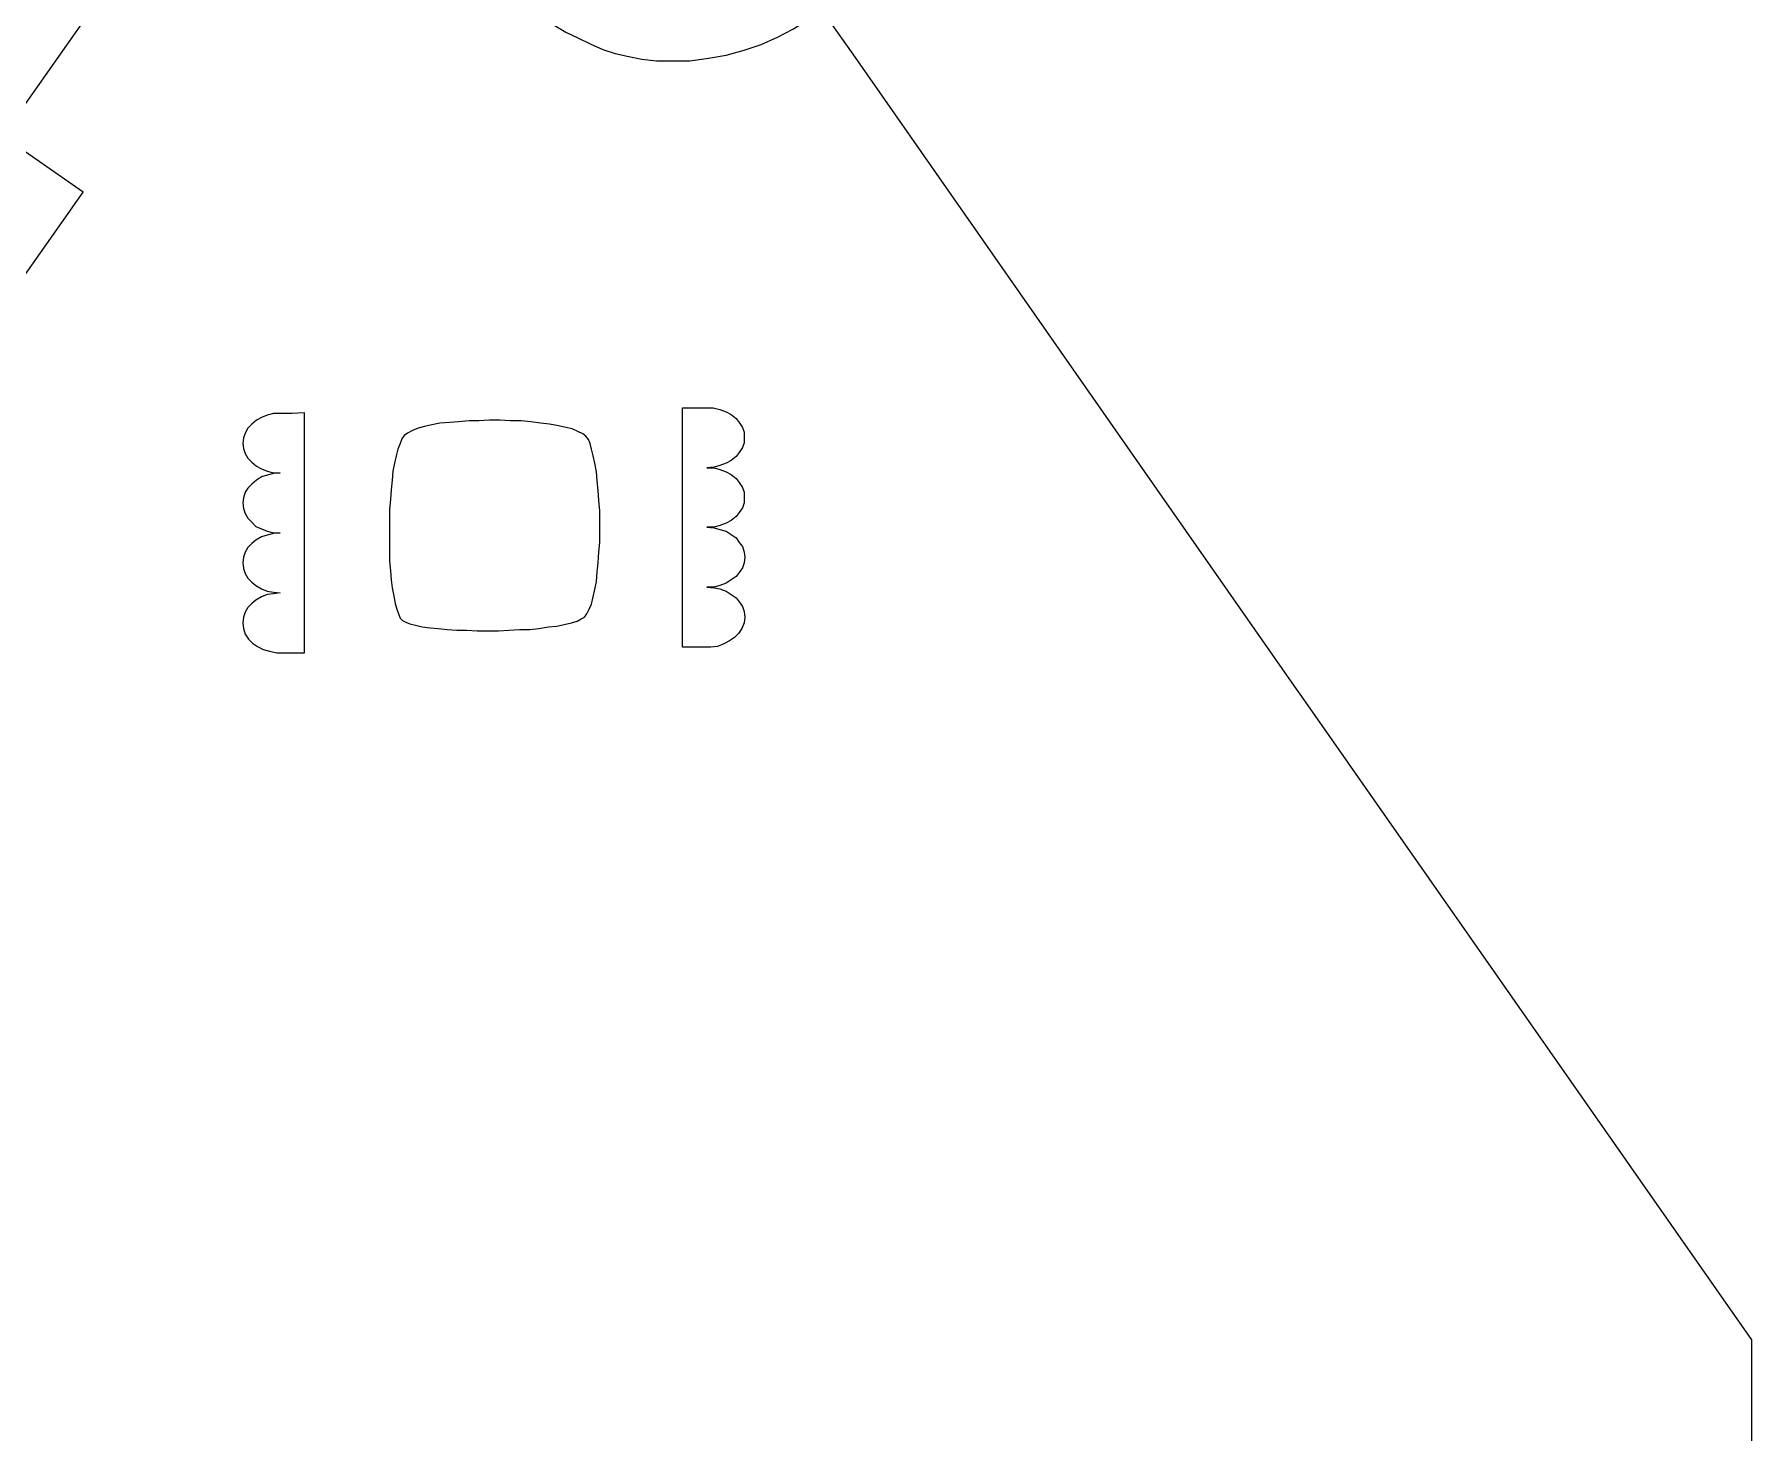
# Model space of a CAD drawing. Header units: centimetres. Extents: x -17.6 to 17.6, y -8.9 to 8.9.
# Drawn here: x 3.12 to 8.41, y -4.07 to 0.24 of the extents above; entities that cross this region are included whole.
import ezdxf

# ---------------------------------------------------------------- set-up
doc = ezdxf.new("R2010")
doc.units = ezdxf.units.CM
doc.header["$MEASUREMENT"] = 0
doc.layers.add('layer 1', color=7, linetype='Continuous')

msp = doc.modelspace()

# ---------------------------------------------------------------- linework, layer by layer
at = {"layer": 'layer 1', "color": 250, "lineweight": 9}
for points, knots in [([(4.46125, 1.0875), (4.46125, 1.0875), (4.46125, 1.295), (4.46125, 1.295), (4.46125, 1.295), (4.46125, 1.295), (4.46125, 1.295), (4.46125, 1.295), (4.46125, 1.295), (4.46125, 1.295), (4.45875, 1.295), (4.45875, 1.295), (4.45875, 1.295), (4.45875, 1.295), (4.45375, 1.295), (4.45375, 1.295), (4.45375, 1.295), (4.45375, 1.295), (4.44375, 1.295), (4.44375, 1.295), (4.44375, 1.295), (4.44375, 1.295), (4.43375, 1.295), (4.43375, 1.295), (4.43375, 1.295), (4.43375, 1.295), (4.42125, 1.295), (4.42125, 1.295), (4.42125, 1.295), (4.42125, 1.295), (4.40875, 1.295), (4.40875, 1.295), (4.40875, 1.295), (4.40875, 1.295), (4.39374, 1.295), (4.39374, 1.295), (4.39374, 1.295), (4.39374, 1.295), (4.38125, 1.295), (4.38125, 1.295), (4.38125, 1.295), (4.38125, 1.295), (4.36625, 1.2925), (4.36625, 1.2925), (4.36625, 1.2925), (4.36625, 1.2925), (4.35625, 1.2925), (4.35625, 1.2925), (4.35625, 1.2925), (4.35625, 1.2925), (4.35625, 1.2925), (4.35625, 1.2925), (4.35625, 1.2925), (4.35625, 1.2925), (3.67624, 0.3275), (3.67624, 0.3275), (3.67624, 0.3275), (3.67624, 0.3275), (3.42625, 0.49749), (3.42625, 0.49749), (3.42625, 0.49749), (3.42625, 0.49749), (3.02375, -0.07501), (3.02375, -0.07501), (3.02375, -0.07501), (3.02375, -0.07501), (3.27125, -0.2475), (3.27125, -0.2475), (3.27125, -0.2475), (3.27125, -0.2475), (1.69624, -2.4875), (1.69624, -2.4875), (1.69624, -2.4875), (1.69624, -2.4875), (1.45124, -2.315), (1.45124, -2.315), (1.45124, -2.315), (1.45124, -2.315), (1.04875, -2.8875), (1.04875, -2.8875), (1.04875, -2.8875), (1.04875, -2.8875), (1.29125, -3.06), (1.29125, -3.06), (1.29125, -3.06), (1.29125, -3.06), (0.78375, -3.78), (0.78375, -3.78), (0.78375, -3.78), (0.78375, -3.78), (0.78375, -4.695), (0.78375, -4.695), (0.78375, -4.695), (0.78375, -4.695), (0.78375, -4.695), (0.78375, -4.695), (0.78375, -4.695), (0.78375, -4.695), (0.82624, -4.695), (0.82624, -4.695), (0.82624, -4.695), (0.82624, -4.695), (0.86375, -4.695), (0.86375, -4.695), (0.86375, -4.695), (0.86375, -4.695), (0.89874, -4.695), (0.89874, -4.695), (0.89874, -4.695), (0.89874, -4.695), (0.93375, -4.695), (0.93375, -4.695), (0.93375, -4.695), (0.93375, -4.695), (0.96625, -4.695), (0.96625, -4.695), (0.96625, -4.695), (0.96625, -4.695), (0.99625, -4.695), (0.99625, -4.695), (0.99625, -4.695), (0.99625, -4.695), (1.02875, -4.695), (1.02875, -4.695), (1.02875, -4.695), (1.02875, -4.695), (1.06124, -4.695), (1.06124, -4.695), (1.06124, -4.695), (1.06124, -4.695), (1.09875, -4.695), (1.09875, -4.695), (1.09875, -4.695), (1.09875, -4.695), (1.13624, -4.695), (1.13624, -4.695), (1.13624, -4.695), (1.13624, -4.695), (1.17875, -4.695), (1.17875, -4.695), (1.17875, -4.695), (1.17875, -4.695), (1.17875, -4.695), (1.17875, -4.695), (1.17875, -4.695), (1.17875, -4.695), (1.17875, -4.52251), (1.17875, -4.52251), (1.17875, -4.52251), (1.17875, -4.52251), (1.17875, -4.35), (1.17875, -4.35), (1.17875, -4.35), (1.17875, -4.35), (1.47875, -4.35), (1.47875, -4.35), (1.47875, -4.35), (1.47875, -4.35), (1.47875, -4.6925), (1.47875, -4.6925), (1.47875, -4.6925), (1.47875, -4.6925), (1.47875, -5.965), (1.47875, -5.965), (1.47875, -5.965), (1.47875, -5.965), (1.18125, -5.965), (1.18125, -5.965), (1.18125, -5.965), (1.18125, -5.965), (1.17875, -6.66), (1.17875, -6.66), (1.17875, -6.66), (1.17875, -6.66), (1.47875, -6.66), (1.47875, -6.66), (1.47875, -6.66), (1.47875, -6.66), (1.47625, -8.07751), (1.47625, -8.07751), (1.47625, -8.07751), (1.47625, -8.07751), (3.08125, -8.07751), (3.08125, -8.07751), (3.08125, -8.07751), (3.08125, -8.07751), (3.09625, -8.07751), (3.09625, -8.07751), (3.09625, -8.07751), (3.09625, -8.07751), (3.09625, -8.3775), (3.09625, -8.3775), (3.09625, -8.3775), (3.09625, -8.3775), (6.09625, -8.38), (6.09625, -8.38), (6.09625, -8.38), (6.09625, -8.38), (6.09625, -8.08), (6.09625, -8.08), (6.09625, -8.08), (6.09625, -8.08), (7.71875, -8.0825), (7.71875, -8.0825), (7.71875, -8.0825), (7.71875, -8.0825), (7.71875, -6.66251), (7.71875, -6.66251), (7.71875, -6.66251), (7.71875, -6.66251), (8.01625, -6.66251), (8.01625, -6.66251), (8.01625, -6.66251), (8.01625, -6.66251), (8.01625, -5.97001), (8.01625, -5.97001), (8.01625, -5.97001), (8.01625, -5.97001), (7.71875, -5.97001), (7.71875, -5.97001), (7.71875, -5.97001), (7.71875, -5.97001), (7.71875, -4.6675), (7.71875, -4.6675), (7.71875, -4.6675), (7.71875, -4.6675), (7.71875, -4.3175), (7.71875, -4.3175), (7.71875, -4.3175), (7.71875, -4.3175), (8.01875, -4.3175), (8.01875, -4.3175), (8.01875, -4.3175), (8.01875, -4.3175), (8.01875, -4.3175), (8.01875, -4.3175), (8.01875, -4.3175), (8.01875, -4.3175), (8.01875, -4.4925), (8.01875, -4.4925), (8.01875, -4.4925), (8.01875, -4.4925), (8.01875, -4.6675), (8.01875, -4.6675), (8.01875, -4.6675), (8.01875, -4.6675), (8.01875, -4.6675), (8.01875, -4.6675), (8.01875, -4.6675), (8.01875, -4.6675), (8.06125, -4.6675), (8.06125, -4.6675), (8.06125, -4.6675), (8.06125, -4.6675), (8.09875, -4.6675), (8.09875, -4.6675), (8.09875, -4.6675), (8.09875, -4.6675), (8.13375, -4.6675), (8.13375, -4.6675), (8.13375, -4.6675), (8.13375, -4.6675), (8.16875, -4.6675), (8.16875, -4.6675), (8.16875, -4.6675), (8.16875, -4.6675), (8.20124, -4.66501), (8.20124, -4.66501), (8.20124, -4.66501), (8.20124, -4.66501), (8.23125, -4.66501), (8.23125, -4.66501), (8.23125, -4.66501), (8.23125, -4.66501), (8.26375, -4.66501), (8.26375, -4.66501), (8.26375, -4.66501), (8.26375, -4.66501), (8.29625, -4.66501), (8.29625, -4.66501), (8.29625, -4.66501), (8.29625, -4.66501), (8.33125, -4.66501), (8.33125, -4.66501), (8.33125, -4.66501), (8.33125, -4.66501), (8.37125, -4.66501), (8.37125, -4.66501), (8.37125, -4.66501), (8.37125, -4.66501), (8.41375, -4.66501), (8.41375, -4.66501), (8.41375, -4.66501), (8.41375, -4.66501), (8.41375, -3.785), (8.41375, -3.785), (8.41375, -3.785), (8.41375, -3.785), (7.04625, -1.83), (7.04625, -1.83), (7.04625, -1.83), (7.04625, -1.83), (7.02124, -1.795), (7.02124, -1.795), (7.02124, -1.795), (7.02124, -1.795), (7.01124, -1.78), (7.01124, -1.78), (7.01124, -1.78), (7.01124, -1.78), (5.64375, 0.17749), (5.64375, 0.17749), (5.64375, 0.17749), (5.64375, 0.17749), (5.54625, 0.315), (5.54625, 0.315), (5.54625, 0.315), (5.54625, 0.315), (5.54625, 0.315), (5.54625, 0.315), (5.54625, 0.315), (5.54625, 0.315), (5.50374, 0.28249), (5.50374, 0.28249), (5.50374, 0.28249), (5.50374, 0.28249), (5.45875, 0.255), (5.45875, 0.255), (5.45875, 0.255), (5.45875, 0.255), (5.41125, 0.23), (5.41125, 0.23), (5.41125, 0.23), (5.41125, 0.23), (5.36125, 0.2075), (5.36125, 0.2075), (5.36125, 0.2075), (5.36125, 0.2075), (5.30875, 0.19), (5.30875, 0.19), (5.30875, 0.19), (5.30875, 0.19), (5.25375, 0.175), (5.25375, 0.175), (5.25375, 0.175), (5.25375, 0.175), (5.19875, 0.165), (5.19875, 0.165), (5.19875, 0.165), (5.19875, 0.165), (5.14125, 0.15749), (5.14125, 0.15749), (5.14125, 0.15749), (5.14125, 0.15749), (5.08375, 0.15749), (5.08375, 0.15749), (5.08375, 0.15749), (5.08375, 0.15749), (5.08375, 0.15749), (5.08375, 0.15749), (5.08375, 0.15749), (5.08375, 0.15749), (5.03875, 0.15749), (5.03875, 0.15749), (5.03875, 0.15749), (5.03875, 0.15749), (4.99375, 0.16249), (4.99375, 0.16249), (4.99375, 0.16249), (4.99375, 0.16249), (4.95374, 0.17), (4.95374, 0.17), (4.95374, 0.17), (4.95374, 0.17), (4.91125, 0.17999), (4.91125, 0.17999), (4.91125, 0.17999), (4.91125, 0.17999), (4.87374, 0.1925), (4.87374, 0.1925), (4.87374, 0.1925), (4.87374, 0.1925), (4.83375, 0.21), (4.83375, 0.21), (4.83375, 0.21), (4.83375, 0.21), (4.79624, 0.2275), (4.79624, 0.2275), (4.79624, 0.2275), (4.79624, 0.2275), (4.75875, 0.245), (4.75875, 0.245), (4.75875, 0.245), (4.75875, 0.245), (4.72375, 0.2675), (4.72375, 0.2675), (4.72375, 0.2675), (4.72375, 0.2675), (4.72375, 0.2675), (4.72375, 0.2675), (4.72375, 0.2675), (4.72375, 0.2675), (4.68375, 0.2925), (4.68375, 0.2925), (4.68375, 0.2925), (4.68375, 0.2925), (4.64375, 0.31999), (4.64375, 0.31999), (4.64375, 0.31999), (4.64375, 0.31999), (4.60875, 0.3525), (4.60875, 0.3525), (4.60875, 0.3525), (4.60875, 0.3525), (4.57625, 0.385), (4.57625, 0.385), (4.57625, 0.385), (4.57625, 0.385), (4.54624, 0.41999), (4.54624, 0.41999), (4.54624, 0.41999), (4.54624, 0.41999), (4.51875, 0.45749), (4.51875, 0.45749), (4.51875, 0.45749), (4.51875, 0.45749), (4.49375, 0.49499), (4.49375, 0.49499), (4.49375, 0.49499), (4.49375, 0.49499), (4.47124, 0.53749), (4.47124, 0.53749), (4.47124, 0.53749), (4.47124, 0.53749), (4.45375, 0.58), (4.45375, 0.58), (4.45375, 0.58), (4.45375, 0.58), (4.43625, 0.625), (4.43625, 0.625), (4.43625, 0.625), (4.43625, 0.625), (4.42625, 0.6725), (4.42625, 0.6725), (4.42625, 0.6725), (4.42625, 0.6725), (4.41625, 0.72), (4.41625, 0.72), (4.41625, 0.72), (4.41625, 0.72), (4.41125, 0.77249), (4.41125, 0.77249), (4.41125, 0.77249), (4.41125, 0.77249), (4.40875, 0.825), (4.40875, 0.825), (4.40875, 0.825), (4.40875, 0.825), (4.40875, 0.825), (4.40875, 0.825), (4.40875, 0.825), (4.40875, 0.825), (4.40875, 0.825), (4.40875, 0.825), (4.40875, 0.825), (4.40875, 0.825), (4.41125, 0.8775), (4.41125, 0.8775), (4.41125, 0.8775), (4.41125, 0.8775), (4.41625, 0.93), (4.41625, 0.93), (4.41625, 0.93), (4.41625, 0.93), (4.42625, 0.9825), (4.42625, 0.9825), (4.42625, 0.9825), (4.42625, 0.9825), (4.43875, 1.0325), (4.43875, 1.0325), (4.43875, 1.0325), (4.43875, 1.0325), (4.45375, 1.08), (4.45375, 1.08), (4.45375, 1.08), (4.45375, 1.08), (4.45375, 1.08), (4.45375, 1.08), (4.45375, 1.08), (4.45375, 1.08), (4.45625, 1.085), (4.45625, 1.085), (4.45625, 1.085), (4.45625, 1.085), (4.46125, 1.0875), (4.46125, 1.0875)], [0, 0, 0, 0, 0.008, 0.008, 0.008, 0.008, 0.016, 0.016, 0.016, 0.016, 0.024, 0.024, 0.024, 0.024, 0.032, 0.032, 0.032, 0.032, 0.04, 0.04, 0.04, 0.04, 0.048, 0.048, 0.048, 0.048, 0.056, 0.056, 0.056, 0.056, 0.064, 0.064, 0.064, 0.064, 0.072, 0.072, 0.072, 0.072, 0.08, 0.08, 0.08, 0.08, 0.088, 0.088, 0.088, 0.088, 0.096, 0.096, 0.096, 0.096, 0.104, 0.104, 0.104, 0.104, 0.112, 0.112, 0.112, 0.112, 0.12, 0.12, 0.12, 0.12, 0.128, 0.128, 0.128, 0.128, 0.136, 0.136, 0.136, 0.136, 0.144, 0.144, 0.144, 0.144, 0.152, 0.152, 0.152, 0.152, 0.16, 0.16, 0.16, 0.16, 0.168, 0.168, 0.168, 0.168, 0.176, 0.176, 0.176, 0.176, 0.184, 0.184, 0.184, 0.184, 0.192, 0.192, 0.192, 0.192, 0.2, 0.2, 0.2, 0.2, 0.208, 0.208, 0.208, 0.208, 0.216, 0.216, 0.216, 0.216, 0.224, 0.224, 0.224, 0.224, 0.232, 0.232, 0.232, 0.232, 0.24, 0.24, 0.24, 0.24, 0.248, 0.248, 0.248, 0.248, 0.256, 0.256, 0.256, 0.256, 0.264, 0.264, 0.264, 0.264, 0.272, 0.272, 0.272, 0.272, 0.28, 0.28, 0.28, 0.28, 0.288, 0.288, 0.288, 0.288, 0.296, 0.296, 0.296, 0.296, 0.304, 0.304, 0.304, 0.304, 0.312, 0.312, 0.312, 0.312, 0.32, 0.32, 0.32, 0.32, 0.328, 0.328, 0.328, 0.328, 0.336, 0.336, 0.336, 0.336, 0.344, 0.344, 0.344, 0.344, 0.352, 0.352, 0.352, 0.352, 0.36, 0.36, 0.36, 0.36, 0.368, 0.368, 0.368, 0.368, 0.376, 0.376, 0.376, 0.376, 0.384, 0.384, 0.384, 0.384, 0.392, 0.392, 0.392, 0.392, 0.4, 0.4, 0.4, 0.4, 0.408, 0.408, 0.408, 0.408, 0.416, 0.416, 0.416, 0.416, 0.424, 0.424, 0.424, 0.424, 0.432, 0.432, 0.432, 0.432, 0.44, 0.44, 0.44, 0.44, 0.448, 0.448, 0.448, 0.448, 0.456, 0.456, 0.456, 0.456, 0.464, 0.464, 0.464, 0.464, 0.472, 0.472, 0.472, 0.472, 0.48, 0.48, 0.48, 0.48, 0.488, 0.488, 0.488, 0.488, 0.496, 0.496, 0.496, 0.496, 0.504, 0.504, 0.504, 0.504, 0.512, 0.512, 0.512, 0.512, 0.52, 0.52, 0.52, 0.52, 0.528, 0.528, 0.528, 0.528, 0.536, 0.536, 0.536, 0.536, 0.544, 0.544, 0.544, 0.544, 0.552, 0.552, 0.552, 0.552, 0.56, 0.56, 0.56, 0.56, 0.568, 0.568, 0.568, 0.568, 0.576, 0.576, 0.576, 0.576, 0.584, 0.584, 0.584, 0.584, 0.592, 0.592, 0.592, 0.592, 0.6, 0.6, 0.6, 0.6, 0.608, 0.608, 0.608, 0.608, 0.616, 0.616, 0.616, 0.616, 0.624, 0.624, 0.624, 0.624, 0.632, 0.632, 0.632, 0.632, 0.64, 0.64, 0.64, 0.64, 0.648, 0.648, 0.648, 0.648, 0.656, 0.656, 0.656, 0.656, 0.664, 0.664, 0.664, 0.664, 0.672, 0.672, 0.672, 0.672, 0.68, 0.68, 0.68, 0.68, 0.688, 0.688, 0.688, 0.688, 0.696, 0.696, 0.696, 0.696, 0.704, 0.704, 0.704, 0.704, 0.712, 0.712, 0.712, 0.712, 0.72, 0.72, 0.72, 0.72, 0.728, 0.728, 0.728, 0.728, 0.736, 0.736, 0.736, 0.736, 0.744, 0.744, 0.744, 0.744, 0.752, 0.752, 0.752, 0.752, 0.76, 0.76, 0.76, 0.76, 0.768, 0.768, 0.768, 0.768, 0.776, 0.776, 0.776, 0.776, 0.784, 0.784, 0.784, 0.784, 0.792, 0.792, 0.792, 0.792, 0.8, 0.8, 0.8, 0.8, 0.808, 0.808, 0.808, 0.808, 0.816, 0.816, 0.816, 0.816, 0.824, 0.824, 0.824, 0.824, 0.832, 0.832, 0.832, 0.832, 0.84, 0.84, 0.84, 0.84, 0.848, 0.848, 0.848, 0.848, 0.856, 0.856, 0.856, 0.856, 0.864, 0.864, 0.864, 0.864, 0.872, 0.872, 0.872, 0.872, 0.88, 0.88, 0.88, 0.88, 0.888, 0.888, 0.888, 0.888, 0.896, 0.896, 0.896, 0.896, 0.904, 0.904, 0.904, 0.904, 0.912, 0.912, 0.912, 0.912, 0.92, 0.92, 0.92, 0.92, 0.928, 0.928, 0.928, 0.928, 0.936, 0.936, 0.936, 0.936, 0.944, 0.944, 0.944, 0.944, 0.952, 0.952, 0.952, 0.952, 0.96, 0.96, 0.96, 0.96, 0.968, 0.968, 0.968, 0.968, 0.976, 0.976, 0.976, 0.976, 0.984, 0.984, 0.984, 0.984, 1, 1, 1, 1]), ([(3.95375, -0.9275), (3.95375, -0.9275), (3.95375, -1.66751), (3.95375, -1.66751), (3.95375, -1.66751), (3.95375, -1.66751), (3.87125, -1.66751), (3.87125, -1.66751), (3.87125, -1.66751), (3.87125, -1.66751), (3.87125, -1.66751), (3.87125, -1.66751), (3.87125, -1.66751), (3.87125, -1.66751), (3.87125, -1.66751), (3.87125, -1.66751), (3.87125, -1.66751), (3.87125, -1.66751), (3.86875, -1.66751), (3.86875, -1.66751), (3.86875, -1.66751), (3.86875, -1.66751), (3.86875, -1.66751), (3.86875, -1.66751), (3.86875, -1.66751), (3.86875, -1.66751), (3.84624, -1.66251), (3.84624, -1.66251), (3.84624, -1.66251), (3.84624, -1.66251), (3.82625, -1.6575), (3.82625, -1.6575), (3.82625, -1.6575), (3.82625, -1.6575), (3.80875, -1.64751), (3.80875, -1.64751), (3.80875, -1.64751), (3.80875, -1.64751), (3.79375, -1.6375), (3.79375, -1.6375), (3.79375, -1.6375), (3.79375, -1.6375), (3.78125, -1.62501), (3.78125, -1.62501), (3.78125, -1.62501), (3.78125, -1.62501), (3.77125, -1.61), (3.77125, -1.61), (3.77125, -1.61), (3.77125, -1.61), (3.76624, -1.5925), (3.76624, -1.5925), (3.76624, -1.5925), (3.76624, -1.5925), (3.76374, -1.575), (3.76374, -1.575), (3.76374, -1.575), (3.76374, -1.575), (3.76374, -1.575), (3.76374, -1.575), (3.76374, -1.575), (3.76374, -1.575), (3.76624, -1.5575), (3.76624, -1.5575), (3.76624, -1.5575), (3.76624, -1.5575), (3.77125, -1.5425), (3.77125, -1.5425), (3.77125, -1.5425), (3.77125, -1.5425), (3.77875, -1.52751), (3.77875, -1.52751), (3.77875, -1.52751), (3.77875, -1.52751), (3.79125, -1.515), (3.79125, -1.515), (3.79125, -1.515), (3.79125, -1.515), (3.80375, -1.50501), (3.80375, -1.50501), (3.80375, -1.50501), (3.80375, -1.50501), (3.82125, -1.495), (3.82125, -1.495), (3.82125, -1.495), (3.82125, -1.495), (3.83874, -1.48751), (3.83874, -1.48751), (3.83874, -1.48751), (3.83874, -1.48751), (3.85875, -1.48501), (3.85875, -1.48501), (3.85875, -1.48501), (3.85875, -1.48501), (3.87875, -1.4825), (3.87875, -1.4825), (3.87875, -1.4825), (3.87875, -1.4825), (3.87875, -1.4825), (3.87875, -1.4825), (3.87875, -1.4825), (3.87875, -1.4825), (3.85875, -1.48), (3.85875, -1.48), (3.85875, -1.48), (3.85875, -1.48), (3.83874, -1.4775), (3.83874, -1.4775), (3.83874, -1.4775), (3.83874, -1.4775), (3.82125, -1.47001), (3.82125, -1.47001), (3.82125, -1.47001), (3.82125, -1.47001), (3.80375, -1.46), (3.80375, -1.46), (3.80375, -1.46), (3.80375, -1.46), (3.79125, -1.45001), (3.79125, -1.45001), (3.79125, -1.45001), (3.79125, -1.45001), (3.77875, -1.4375), (3.77875, -1.4375), (3.77875, -1.4375), (3.77875, -1.4375), (3.77125, -1.4225), (3.77125, -1.4225), (3.77125, -1.4225), (3.77125, -1.4225), (3.76624, -1.40751), (3.76624, -1.40751), (3.76624, -1.40751), (3.76624, -1.40751), (3.76374, -1.39001), (3.76374, -1.39001), (3.76374, -1.39001), (3.76374, -1.39001), (3.76374, -1.39001), (3.76374, -1.39001), (3.76374, -1.39001), (3.76374, -1.39001), (3.76624, -1.3725), (3.76624, -1.3725), (3.76624, -1.3725), (3.76624, -1.3725), (3.77125, -1.3575), (3.77125, -1.3575), (3.77125, -1.3575), (3.77125, -1.3575), (3.77875, -1.3425), (3.77875, -1.3425), (3.77875, -1.3425), (3.77875, -1.3425), (3.79125, -1.33001), (3.79125, -1.33001), (3.79125, -1.33001), (3.79125, -1.33001), (3.80375, -1.32), (3.80375, -1.32), (3.80375, -1.32), (3.80375, -1.32), (3.82125, -1.31001), (3.82125, -1.31001), (3.82125, -1.31001), (3.82125, -1.31001), (3.83874, -1.30501), (3.83874, -1.30501), (3.83874, -1.30501), (3.83874, -1.30501), (3.85875, -1.3), (3.85875, -1.3), (3.85875, -1.3), (3.85875, -1.3), (3.87875, -1.2975), (3.87875, -1.2975), (3.87875, -1.2975), (3.87875, -1.2975), (3.87875, -1.2975), (3.87875, -1.2975), (3.87875, -1.2975), (3.87875, -1.2975), (3.85875, -1.2975), (3.85875, -1.2975), (3.85875, -1.2975), (3.85875, -1.2975), (3.83874, -1.2925), (3.83874, -1.2925), (3.83874, -1.2925), (3.83874, -1.2925), (3.82125, -1.28501), (3.82125, -1.28501), (3.82125, -1.28501), (3.82125, -1.28501), (3.80375, -1.2775), (3.80375, -1.2775), (3.80375, -1.2775), (3.80375, -1.2775), (3.79125, -1.26501), (3.79125, -1.26501), (3.79125, -1.26501), (3.79125, -1.26501), (3.77875, -1.2525), (3.77875, -1.2525), (3.77875, -1.2525), (3.77875, -1.2525), (3.77125, -1.2375), (3.77125, -1.2375), (3.77125, -1.2375), (3.77125, -1.2375), (3.76624, -1.2225), (3.76624, -1.2225), (3.76624, -1.2225), (3.76624, -1.2225), (3.76374, -1.205), (3.76374, -1.205), (3.76374, -1.205), (3.76374, -1.205), (3.76374, -1.205), (3.76374, -1.205), (3.76374, -1.205), (3.76374, -1.205), (3.76624, -1.19001), (3.76624, -1.19001), (3.76624, -1.19001), (3.76624, -1.19001), (3.77125, -1.17251), (3.77125, -1.17251), (3.77125, -1.17251), (3.77125, -1.17251), (3.77875, -1.16), (3.77875, -1.16), (3.77875, -1.16), (3.77875, -1.16), (3.79125, -1.14751), (3.79125, -1.14751), (3.79125, -1.14751), (3.79125, -1.14751), (3.80625, -1.135), (3.80625, -1.135), (3.80625, -1.135), (3.80625, -1.135), (3.82125, -1.125), (3.82125, -1.125), (3.82125, -1.125), (3.82125, -1.125), (3.83874, -1.12), (3.83874, -1.12), (3.83874, -1.12), (3.83874, -1.12), (3.85875, -1.115), (3.85875, -1.115), (3.85875, -1.115), (3.85875, -1.115), (3.87875, -1.11251), (3.87875, -1.11251), (3.87875, -1.11251), (3.87875, -1.11251), (3.87875, -1.11251), (3.87875, -1.11251), (3.87875, -1.11251), (3.87875, -1.11251), (3.85875, -1.11251), (3.85875, -1.11251), (3.85875, -1.11251), (3.85875, -1.11251), (3.83874, -1.10751), (3.83874, -1.10751), (3.83874, -1.10751), (3.83874, -1.10751), (3.82125, -1.1), (3.82125, -1.1), (3.82125, -1.1), (3.82125, -1.1), (3.80625, -1.09251), (3.80625, -1.09251), (3.80625, -1.09251), (3.80625, -1.09251), (3.79125, -1.08), (3.79125, -1.08), (3.79125, -1.08), (3.79125, -1.08), (3.77875, -1.06751), (3.77875, -1.06751), (3.77875, -1.06751), (3.77875, -1.06751), (3.77125, -1.05251), (3.77125, -1.05251), (3.77125, -1.05251), (3.77125, -1.05251), (3.76624, -1.0375), (3.76624, -1.0375), (3.76624, -1.0375), (3.76624, -1.0375), (3.76374, -1.0225), (3.76374, -1.0225), (3.76374, -1.0225), (3.76374, -1.0225), (3.76374, -1.0225), (3.76374, -1.0225), (3.76374, -1.0225), (3.76374, -1.0225), (3.76624, -1.005), (3.76624, -1.005), (3.76624, -1.005), (3.76624, -1.005), (3.77125, -0.99001), (3.77125, -0.99001), (3.77125, -0.99001), (3.77125, -0.99001), (3.77875, -0.975), (3.77875, -0.975), (3.77875, -0.975), (3.77875, -0.975), (3.79125, -0.9625), (3.79125, -0.9625), (3.79125, -0.9625), (3.79125, -0.9625), (3.80625, -0.95001), (3.80625, -0.95001), (3.80625, -0.95001), (3.80625, -0.95001), (3.82125, -0.9425), (3.82125, -0.9425), (3.82125, -0.9425), (3.82125, -0.9425), (3.83874, -0.935), (3.83874, -0.935), (3.83874, -0.935), (3.83874, -0.935), (3.85875, -0.93001), (3.85875, -0.93001), (3.85875, -0.93001), (3.85875, -0.93001), (3.87875, -0.93001), (3.87875, -0.93001), (3.87875, -0.93001), (3.87875, -0.93001), (3.87875, -0.93001), (3.87875, -0.93001), (3.87875, -0.93001), (3.87875, -0.93001), (3.91624, -0.93001), (3.91624, -0.93001), (3.91624, -0.93001), (3.91624, -0.93001), (3.95375, -0.9275), (3.95375, -0.9275)], [0, 0, 0, 0, 0.0113636, 0.0113636, 0.0113636, 0.0113636, 0.0227273, 0.0227273, 0.0227273, 0.0227273, 0.0340909, 0.0340909, 0.0340909, 0.0340909, 0.0454545, 0.0454545, 0.0454545, 0.0454545, 0.0568182, 0.0568182, 0.0568182, 0.0568182, 0.0681818, 0.0681818, 0.0681818, 0.0681818, 0.0795455, 0.0795455, 0.0795455, 0.0795455, 0.0909091, 0.0909091, 0.0909091, 0.0909091, 0.1022727, 0.1022727, 0.1022727, 0.1022727, 0.1136364, 0.1136364, 0.1136364, 0.1136364, 0.125, 0.125, 0.125, 0.125, 0.1363636, 0.1363636, 0.1363636, 0.1363636, 0.1477273, 0.1477273, 0.1477273, 0.1477273, 0.1590909, 0.1590909, 0.1590909, 0.1590909, 0.1704545, 0.1704545, 0.1704545, 0.1704545, 0.1818182, 0.1818182, 0.1818182, 0.1818182, 0.1931818, 0.1931818, 0.1931818, 0.1931818, 0.2045455, 0.2045455, 0.2045455, 0.2045455, 0.2159091, 0.2159091, 0.2159091, 0.2159091, 0.2272727, 0.2272727, 0.2272727, 0.2272727, 0.2386364, 0.2386364, 0.2386364, 0.2386364, 0.25, 0.25, 0.25, 0.25, 0.2613636, 0.2613636, 0.2613636, 0.2613636, 0.2727273, 0.2727273, 0.2727273, 0.2727273, 0.2840909, 0.2840909, 0.2840909, 0.2840909, 0.2954545, 0.2954545, 0.2954545, 0.2954545, 0.3068182, 0.3068182, 0.3068182, 0.3068182, 0.3181818, 0.3181818, 0.3181818, 0.3181818, 0.3295455, 0.3295455, 0.3295455, 0.3295455, 0.3409091, 0.3409091, 0.3409091, 0.3409091, 0.3522727, 0.3522727, 0.3522727, 0.3522727, 0.3636364, 0.3636364, 0.3636364, 0.3636364, 0.375, 0.375, 0.375, 0.375, 0.3863636, 0.3863636, 0.3863636, 0.3863636, 0.3977273, 0.3977273, 0.3977273, 0.3977273, 0.4090909, 0.4090909, 0.4090909, 0.4090909, 0.4204545, 0.4204545, 0.4204545, 0.4204545, 0.4318182, 0.4318182, 0.4318182, 0.4318182, 0.4431818, 0.4431818, 0.4431818, 0.4431818, 0.4545455, 0.4545455, 0.4545455, 0.4545455, 0.4659091, 0.4659091, 0.4659091, 0.4659091, 0.4772727, 0.4772727, 0.4772727, 0.4772727, 0.4886364, 0.4886364, 0.4886364, 0.4886364, 0.5, 0.5, 0.5, 0.5, 0.5113636, 0.5113636, 0.5113636, 0.5113636, 0.5227273, 0.5227273, 0.5227273, 0.5227273, 0.5340909, 0.5340909, 0.5340909, 0.5340909, 0.5454545, 0.5454545, 0.5454545, 0.5454545, 0.5568182, 0.5568182, 0.5568182, 0.5568182, 0.5681818, 0.5681818, 0.5681818, 0.5681818, 0.5795455, 0.5795455, 0.5795455, 0.5795455, 0.5909091, 0.5909091, 0.5909091, 0.5909091, 0.6022727, 0.6022727, 0.6022727, 0.6022727, 0.6136364, 0.6136364, 0.6136364, 0.6136364, 0.625, 0.625, 0.625, 0.625, 0.6363636, 0.6363636, 0.6363636, 0.6363636, 0.6477273, 0.6477273, 0.6477273, 0.6477273, 0.6590909, 0.6590909, 0.6590909, 0.6590909, 0.6704545, 0.6704545, 0.6704545, 0.6704545, 0.6818182, 0.6818182, 0.6818182, 0.6818182, 0.6931818, 0.6931818, 0.6931818, 0.6931818, 0.7045455, 0.7045455, 0.7045455, 0.7045455, 0.7159091, 0.7159091, 0.7159091, 0.7159091, 0.7272727, 0.7272727, 0.7272727, 0.7272727, 0.7386364, 0.7386364, 0.7386364, 0.7386364, 0.75, 0.75, 0.75, 0.75, 0.7613636, 0.7613636, 0.7613636, 0.7613636, 0.7727273, 0.7727273, 0.7727273, 0.7727273, 0.7840909, 0.7840909, 0.7840909, 0.7840909, 0.7954545, 0.7954545, 0.7954545, 0.7954545, 0.8068182, 0.8068182, 0.8068182, 0.8068182, 0.8181818, 0.8181818, 0.8181818, 0.8181818, 0.8295455, 0.8295455, 0.8295455, 0.8295455, 0.8409091, 0.8409091, 0.8409091, 0.8409091, 0.8522727, 0.8522727, 0.8522727, 0.8522727, 0.8636364, 0.8636364, 0.8636364, 0.8636364, 0.875, 0.875, 0.875, 0.875, 0.8863636, 0.8863636, 0.8863636, 0.8863636, 0.8977273, 0.8977273, 0.8977273, 0.8977273, 0.9090909, 0.9090909, 0.9090909, 0.9090909, 0.9204545, 0.9204545, 0.9204545, 0.9204545, 0.9318182, 0.9318182, 0.9318182, 0.9318182, 0.9431818, 0.9431818, 0.9431818, 0.9431818, 0.9545455, 0.9545455, 0.9545455, 0.9545455, 0.9659091, 0.9659091, 0.9659091, 0.9659091, 0.9772727, 0.9772727, 0.9772727, 0.9772727, 1, 1, 1, 1]), ([(4.26125, -0.9975), (4.26125, -0.9975), (4.27125, -0.99001), (4.27125, -0.99001), (4.27125, -0.99001), (4.27125, -0.99001), (4.28625, -0.9825), (4.28625, -0.9825), (4.28625, -0.9825), (4.28625, -0.9825), (4.30375, -0.975), (4.30375, -0.975), (4.30375, -0.975), (4.30375, -0.975), (4.32375, -0.97001), (4.32375, -0.97001), (4.32375, -0.97001), (4.32375, -0.97001), (4.34625, -0.965), (4.34625, -0.965), (4.34625, -0.965), (4.34625, -0.965), (4.37125, -0.96), (4.37125, -0.96), (4.37125, -0.96), (4.37125, -0.96), (4.40124, -0.9575), (4.40124, -0.9575), (4.40124, -0.9575), (4.40124, -0.9575), (4.42875, -0.955), (4.42875, -0.955), (4.42875, -0.955), (4.42875, -0.955), (4.46125, -0.95251), (4.46125, -0.95251), (4.46125, -0.95251), (4.46125, -0.95251), (4.49125, -0.95251), (4.49125, -0.95251), (4.49125, -0.95251), (4.49125, -0.95251), (4.52375, -0.95001), (4.52375, -0.95001), (4.52375, -0.95001), (4.52375, -0.95001), (4.55624, -0.95001), (4.55624, -0.95001), (4.55624, -0.95001), (4.55624, -0.95001), (4.58875, -0.95251), (4.58875, -0.95251), (4.58875, -0.95251), (4.58875, -0.95251), (4.62125, -0.95251), (4.62125, -0.95251), (4.62125, -0.95251), (4.62125, -0.95251), (4.65125, -0.955), (4.65125, -0.955), (4.65125, -0.955), (4.65125, -0.955), (4.68125, -0.96), (4.68125, -0.96), (4.68125, -0.96), (4.68125, -0.96), (4.70874, -0.9625), (4.70874, -0.9625), (4.70874, -0.9625), (4.70874, -0.9625), (4.73625, -0.96751), (4.73625, -0.96751), (4.73625, -0.96751), (4.73625, -0.96751), (4.75875, -0.97251), (4.75875, -0.97251), (4.75875, -0.97251), (4.75875, -0.97251), (4.77875, -0.9775), (4.77875, -0.9775), (4.77875, -0.9775), (4.77875, -0.9775), (4.79624, -0.985), (4.79624, -0.985), (4.79624, -0.985), (4.79624, -0.985), (4.81125, -0.99251), (4.81125, -0.99251), (4.81125, -0.99251), (4.81125, -0.99251), (4.82125, -1), (4.82125, -1), (4.82125, -1), (4.82125, -1), (4.82125, -1), (4.82125, -1), (4.82125, -1), (4.82125, -1), (4.82125, -1), (4.82125, -1), (4.82125, -1), (4.82125, -1), (4.82875, -1.01001), (4.82875, -1.01001), (4.82875, -1.01001), (4.82875, -1.01001), (4.83375, -1.0225), (4.83375, -1.0225), (4.83375, -1.0225), (4.83375, -1.0225), (4.83875, -1.04), (4.83875, -1.04), (4.83875, -1.04), (4.83875, -1.04), (4.84375, -1.06), (4.84375, -1.06), (4.84375, -1.06), (4.84375, -1.06), (4.84875, -1.0825), (4.84875, -1.0825), (4.84875, -1.0825), (4.84875, -1.0825), (4.85375, -1.11001), (4.85375, -1.11001), (4.85375, -1.11001), (4.85375, -1.11001), (4.85625, -1.1375), (4.85625, -1.1375), (4.85625, -1.1375), (4.85625, -1.1375), (4.85875, -1.16751), (4.85875, -1.16751), (4.85875, -1.16751), (4.85875, -1.16751), (4.86125, -1.1975), (4.86125, -1.1975), (4.86125, -1.1975), (4.86125, -1.1975), (4.86374, -1.23001), (4.86374, -1.23001), (4.86374, -1.23001), (4.86374, -1.23001), (4.86374, -1.2625), (4.86374, -1.2625), (4.86374, -1.2625), (4.86374, -1.2625), (4.86374, -1.295), (4.86374, -1.295), (4.86374, -1.295), (4.86374, -1.295), (4.86374, -1.32751), (4.86374, -1.32751), (4.86374, -1.32751), (4.86374, -1.32751), (4.86125, -1.3575), (4.86125, -1.3575), (4.86125, -1.3575), (4.86125, -1.3575), (4.85875, -1.39001), (4.85875, -1.39001), (4.85875, -1.39001), (4.85875, -1.39001), (4.85625, -1.4175), (4.85625, -1.4175), (4.85625, -1.4175), (4.85625, -1.4175), (4.85375, -1.44751), (4.85375, -1.44751), (4.85375, -1.44751), (4.85375, -1.44751), (4.84875, -1.4725), (4.84875, -1.4725), (4.84875, -1.4725), (4.84875, -1.4725), (4.84375, -1.495), (4.84375, -1.495), (4.84375, -1.495), (4.84375, -1.495), (4.83875, -1.5175), (4.83875, -1.5175), (4.83875, -1.5175), (4.83875, -1.5175), (4.83125, -1.5325), (4.83125, -1.5325), (4.83125, -1.5325), (4.83125, -1.5325), (4.82375, -1.54751), (4.82375, -1.54751), (4.82375, -1.54751), (4.82375, -1.54751), (4.81625, -1.5575), (4.81625, -1.5575), (4.81625, -1.5575), (4.81625, -1.5575), (4.81625, -1.5575), (4.81625, -1.5575), (4.81625, -1.5575), (4.81625, -1.5575), (4.81625, -1.5575), (4.81625, -1.5575), (4.81625, -1.5575), (4.81625, -1.5575), (4.80625, -1.5625), (4.80625, -1.5625), (4.80625, -1.5625), (4.80625, -1.5625), (4.79374, -1.57), (4.79374, -1.57), (4.79374, -1.57), (4.79374, -1.57), (4.77625, -1.575), (4.77625, -1.575), (4.77625, -1.575), (4.77625, -1.575), (4.75375, -1.58), (4.75375, -1.58), (4.75375, -1.58), (4.75375, -1.58), (4.73125, -1.58501), (4.73125, -1.58501), (4.73125, -1.58501), (4.73125, -1.58501), (4.70624, -1.58751), (4.70624, -1.58751), (4.70624, -1.58751), (4.70624, -1.58751), (4.67625, -1.5925), (4.67625, -1.5925), (4.67625, -1.5925), (4.67625, -1.5925), (4.64875, -1.595), (4.64875, -1.595), (4.64875, -1.595), (4.64875, -1.595), (4.61625, -1.595), (4.61625, -1.595), (4.61625, -1.595), (4.61625, -1.595), (4.58375, -1.5975), (4.58375, -1.5975), (4.58375, -1.5975), (4.58375, -1.5975), (4.55124, -1.6), (4.55124, -1.6), (4.55124, -1.6), (4.55124, -1.6), (4.51875, -1.6), (4.51875, -1.6), (4.51875, -1.6), (4.51875, -1.6), (4.48625, -1.6), (4.48625, -1.6), (4.48625, -1.6), (4.48625, -1.6), (4.45375, -1.5975), (4.45375, -1.5975), (4.45375, -1.5975), (4.45375, -1.5975), (4.42375, -1.5975), (4.42375, -1.5975), (4.42375, -1.5975), (4.42375, -1.5975), (4.39374, -1.595), (4.39374, -1.595), (4.39374, -1.595), (4.39374, -1.595), (4.36625, -1.5925), (4.36625, -1.5925), (4.36625, -1.5925), (4.36625, -1.5925), (4.34125, -1.59), (4.34125, -1.59), (4.34125, -1.59), (4.34125, -1.59), (4.31624, -1.58751), (4.31624, -1.58751), (4.31624, -1.58751), (4.31624, -1.58751), (4.29625, -1.58251), (4.29625, -1.58251), (4.29625, -1.58251), (4.29625, -1.58251), (4.27875, -1.5775), (4.27875, -1.5775), (4.27875, -1.5775), (4.27875, -1.5775), (4.26625, -1.5725), (4.26625, -1.5725), (4.26625, -1.5725), (4.26625, -1.5725), (4.25625, -1.56751), (4.25625, -1.56751), (4.25625, -1.56751), (4.25625, -1.56751), (4.25625, -1.56751), (4.25625, -1.56751), (4.25625, -1.56751), (4.25625, -1.56751), (4.25625, -1.56751), (4.25625, -1.56751), (4.25625, -1.56751), (4.25625, -1.56751), (4.24875, -1.56), (4.24875, -1.56), (4.24875, -1.56), (4.24875, -1.56), (4.24375, -1.54751), (4.24375, -1.54751), (4.24375, -1.54751), (4.24375, -1.54751), (4.23874, -1.5325), (4.23874, -1.5325), (4.23874, -1.5325), (4.23874, -1.5325), (4.23374, -1.515), (4.23374, -1.515), (4.23374, -1.515), (4.23374, -1.515), (4.22874, -1.4925), (4.22874, -1.4925), (4.22874, -1.4925), (4.22874, -1.4925), (4.22375, -1.46751), (4.22375, -1.46751), (4.22375, -1.46751), (4.22375, -1.46751), (4.22125, -1.4425), (4.22125, -1.4425), (4.22125, -1.4425), (4.22125, -1.4425), (4.21875, -1.415), (4.21875, -1.415), (4.21875, -1.415), (4.21875, -1.415), (4.21625, -1.38501), (4.21625, -1.38501), (4.21625, -1.38501), (4.21625, -1.38501), (4.21625, -1.3525), (4.21625, -1.3525), (4.21625, -1.3525), (4.21625, -1.3525), (4.21625, -1.3225), (4.21625, -1.3225), (4.21625, -1.3225), (4.21625, -1.3225), (4.21625, -1.29001), (4.21625, -1.29001), (4.21625, -1.29001), (4.21625, -1.29001), (4.21625, -1.2575), (4.21625, -1.2575), (4.21625, -1.2575), (4.21625, -1.2575), (4.21625, -1.225), (4.21625, -1.225), (4.21625, -1.225), (4.21625, -1.225), (4.21875, -1.195), (4.21875, -1.195), (4.21875, -1.195), (4.21875, -1.195), (4.22125, -1.165), (4.22125, -1.165), (4.22125, -1.165), (4.22125, -1.165), (4.22375, -1.135), (4.22375, -1.135), (4.22375, -1.135), (4.22375, -1.135), (4.22625, -1.10751), (4.22625, -1.10751), (4.22625, -1.10751), (4.22625, -1.10751), (4.23124, -1.0825), (4.23124, -1.0825), (4.23124, -1.0825), (4.23124, -1.0825), (4.23624, -1.06), (4.23624, -1.06), (4.23624, -1.06), (4.23624, -1.06), (4.24124, -1.04), (4.24124, -1.04), (4.24124, -1.04), (4.24124, -1.04), (4.24875, -1.0225), (4.24875, -1.0225), (4.24875, -1.0225), (4.24875, -1.0225), (4.25375, -1.00751), (4.25375, -1.00751), (4.25375, -1.00751), (4.25375, -1.00751), (4.26125, -0.9975), (4.26125, -0.9975), (4.26125, -0.9975), (4.26125, -0.9975), (4.26125, -0.9975), (4.26125, -0.9975)], [0, 0, 0, 0, 0.009901, 0.009901, 0.009901, 0.009901, 0.019802, 0.019802, 0.019802, 0.019802, 0.029703, 0.029703, 0.029703, 0.029703, 0.039604, 0.039604, 0.039604, 0.039604, 0.049505, 0.049505, 0.049505, 0.049505, 0.0594059, 0.0594059, 0.0594059, 0.0594059, 0.0693069, 0.0693069, 0.0693069, 0.0693069, 0.0792079, 0.0792079, 0.0792079, 0.0792079, 0.0891089, 0.0891089, 0.0891089, 0.0891089, 0.0990099, 0.0990099, 0.0990099, 0.0990099, 0.1089109, 0.1089109, 0.1089109, 0.1089109, 0.1188119, 0.1188119, 0.1188119, 0.1188119, 0.1287129, 0.1287129, 0.1287129, 0.1287129, 0.1386139, 0.1386139, 0.1386139, 0.1386139, 0.1485149, 0.1485149, 0.1485149, 0.1485149, 0.1584158, 0.1584158, 0.1584158, 0.1584158, 0.1683168, 0.1683168, 0.1683168, 0.1683168, 0.1782178, 0.1782178, 0.1782178, 0.1782178, 0.1881188, 0.1881188, 0.1881188, 0.1881188, 0.1980198, 0.1980198, 0.1980198, 0.1980198, 0.2079208, 0.2079208, 0.2079208, 0.2079208, 0.2178218, 0.2178218, 0.2178218, 0.2178218, 0.2277228, 0.2277228, 0.2277228, 0.2277228, 0.2376238, 0.2376238, 0.2376238, 0.2376238, 0.2475248, 0.2475248, 0.2475248, 0.2475248, 0.2574257, 0.2574257, 0.2574257, 0.2574257, 0.2673267, 0.2673267, 0.2673267, 0.2673267, 0.2772277, 0.2772277, 0.2772277, 0.2772277, 0.2871287, 0.2871287, 0.2871287, 0.2871287, 0.2970297, 0.2970297, 0.2970297, 0.2970297, 0.3069307, 0.3069307, 0.3069307, 0.3069307, 0.3168317, 0.3168317, 0.3168317, 0.3168317, 0.3267327, 0.3267327, 0.3267327, 0.3267327, 0.3366337, 0.3366337, 0.3366337, 0.3366337, 0.3465347, 0.3465347, 0.3465347, 0.3465347, 0.3564356, 0.3564356, 0.3564356, 0.3564356, 0.3663366, 0.3663366, 0.3663366, 0.3663366, 0.3762376, 0.3762376, 0.3762376, 0.3762376, 0.3861386, 0.3861386, 0.3861386, 0.3861386, 0.3960396, 0.3960396, 0.3960396, 0.3960396, 0.4059406, 0.4059406, 0.4059406, 0.4059406, 0.4158416, 0.4158416, 0.4158416, 0.4158416, 0.4257426, 0.4257426, 0.4257426, 0.4257426, 0.4356436, 0.4356436, 0.4356436, 0.4356436, 0.4455446, 0.4455446, 0.4455446, 0.4455446, 0.4554455, 0.4554455, 0.4554455, 0.4554455, 0.4653465, 0.4653465, 0.4653465, 0.4653465, 0.4752475, 0.4752475, 0.4752475, 0.4752475, 0.4851485, 0.4851485, 0.4851485, 0.4851485, 0.4950495, 0.4950495, 0.4950495, 0.4950495, 0.5049505, 0.5049505, 0.5049505, 0.5049505, 0.5148515, 0.5148515, 0.5148515, 0.5148515, 0.5247525, 0.5247525, 0.5247525, 0.5247525, 0.5346535, 0.5346535, 0.5346535, 0.5346535, 0.5445545, 0.5445545, 0.5445545, 0.5445545, 0.5544554, 0.5544554, 0.5544554, 0.5544554, 0.5643564, 0.5643564, 0.5643564, 0.5643564, 0.5742574, 0.5742574, 0.5742574, 0.5742574, 0.5841584, 0.5841584, 0.5841584, 0.5841584, 0.5940594, 0.5940594, 0.5940594, 0.5940594, 0.6039604, 0.6039604, 0.6039604, 0.6039604, 0.6138614, 0.6138614, 0.6138614, 0.6138614, 0.6237624, 0.6237624, 0.6237624, 0.6237624, 0.6336634, 0.6336634, 0.6336634, 0.6336634, 0.6435644, 0.6435644, 0.6435644, 0.6435644, 0.6534653, 0.6534653, 0.6534653, 0.6534653, 0.6633663, 0.6633663, 0.6633663, 0.6633663, 0.6732673, 0.6732673, 0.6732673, 0.6732673, 0.6831683, 0.6831683, 0.6831683, 0.6831683, 0.6930693, 0.6930693, 0.6930693, 0.6930693, 0.7029703, 0.7029703, 0.7029703, 0.7029703, 0.7128713, 0.7128713, 0.7128713, 0.7128713, 0.7227723, 0.7227723, 0.7227723, 0.7227723, 0.7326733, 0.7326733, 0.7326733, 0.7326733, 0.7425743, 0.7425743, 0.7425743, 0.7425743, 0.7524752, 0.7524752, 0.7524752, 0.7524752, 0.7623762, 0.7623762, 0.7623762, 0.7623762, 0.7722772, 0.7722772, 0.7722772, 0.7722772, 0.7821782, 0.7821782, 0.7821782, 0.7821782, 0.7920792, 0.7920792, 0.7920792, 0.7920792, 0.8019802, 0.8019802, 0.8019802, 0.8019802, 0.8118812, 0.8118812, 0.8118812, 0.8118812, 0.8217822, 0.8217822, 0.8217822, 0.8217822, 0.8316832, 0.8316832, 0.8316832, 0.8316832, 0.8415842, 0.8415842, 0.8415842, 0.8415842, 0.8514851, 0.8514851, 0.8514851, 0.8514851, 0.8613861, 0.8613861, 0.8613861, 0.8613861, 0.8712871, 0.8712871, 0.8712871, 0.8712871, 0.8811881, 0.8811881, 0.8811881, 0.8811881, 0.8910891, 0.8910891, 0.8910891, 0.8910891, 0.9009901, 0.9009901, 0.9009901, 0.9009901, 0.9108911, 0.9108911, 0.9108911, 0.9108911, 0.9207921, 0.9207921, 0.9207921, 0.9207921, 0.9306931, 0.9306931, 0.9306931, 0.9306931, 0.9405941, 0.9405941, 0.9405941, 0.9405941, 0.950495, 0.950495, 0.950495, 0.950495, 0.960396, 0.960396, 0.960396, 0.960396, 0.970297, 0.970297, 0.970297, 0.970297, 0.980198, 0.980198, 0.980198, 0.980198, 1, 1, 1, 1]), ([(5.11875, -0.91251), (5.11875, -0.91251), (5.11875, -1.65), (5.11875, -1.65), (5.11875, -1.65), (5.11875, -1.65), (5.20125, -1.65), (5.20125, -1.65), (5.20125, -1.65), (5.20125, -1.65), (5.20125, -1.65), (5.20125, -1.65), (5.20125, -1.65), (5.20125, -1.65), (5.20375, -1.65), (5.20375, -1.65), (5.20375, -1.65), (5.20375, -1.65), (5.20625, -1.65), (5.20625, -1.65), (5.20625, -1.65), (5.20625, -1.65), (5.20625, -1.65), (5.20625, -1.65), (5.20625, -1.65), (5.20625, -1.65), (5.22625, -1.64751), (5.22625, -1.64751), (5.22625, -1.64751), (5.22625, -1.64751), (5.24625, -1.64), (5.24625, -1.64), (5.24625, -1.64), (5.24625, -1.64), (5.26374, -1.63), (5.26374, -1.63), (5.26374, -1.63), (5.26374, -1.63), (5.27875, -1.62), (5.27875, -1.62), (5.27875, -1.62), (5.27875, -1.62), (5.29125, -1.60751), (5.29125, -1.60751), (5.29125, -1.60751), (5.29125, -1.60751), (5.30125, -1.5925), (5.30125, -1.5925), (5.30125, -1.5925), (5.30125, -1.5925), (5.30875, -1.575), (5.30875, -1.575), (5.30875, -1.575), (5.30875, -1.575), (5.31125, -1.5575), (5.31125, -1.5575), (5.31125, -1.5575), (5.31125, -1.5575), (5.31125, -1.5575), (5.31125, -1.5575), (5.31125, -1.5575), (5.31125, -1.5575), (5.30875, -1.54), (5.30875, -1.54), (5.30875, -1.54), (5.30875, -1.54), (5.30375, -1.52501), (5.30375, -1.52501), (5.30375, -1.52501), (5.30375, -1.52501), (5.29375, -1.51001), (5.29375, -1.51001), (5.29375, -1.51001), (5.29375, -1.51001), (5.28375, -1.4975), (5.28375, -1.4975), (5.28375, -1.4975), (5.28375, -1.4975), (5.26874, -1.48751), (5.26874, -1.48751), (5.26874, -1.48751), (5.26874, -1.48751), (5.25375, -1.4775), (5.25375, -1.4775), (5.25375, -1.4775), (5.25375, -1.4775), (5.23375, -1.47001), (5.23375, -1.47001), (5.23375, -1.47001), (5.23375, -1.47001), (5.21625, -1.46751), (5.21625, -1.46751), (5.21625, -1.46751), (5.21625, -1.46751), (5.19374, -1.46501), (5.19374, -1.46501), (5.19374, -1.46501), (5.19374, -1.46501), (5.19374, -1.46501), (5.19374, -1.46501), (5.19374, -1.46501), (5.19374, -1.46501), (5.21625, -1.46501), (5.21625, -1.46501), (5.21625, -1.46501), (5.21625, -1.46501), (5.23375, -1.46), (5.23375, -1.46), (5.23375, -1.46), (5.23375, -1.46), (5.25375, -1.4525), (5.25375, -1.4525), (5.25375, -1.4525), (5.25375, -1.4525), (5.26874, -1.4425), (5.26874, -1.4425), (5.26874, -1.4425), (5.26874, -1.4425), (5.28375, -1.4325), (5.28375, -1.4325), (5.28375, -1.4325), (5.28375, -1.4325), (5.29375, -1.42), (5.29375, -1.42), (5.29375, -1.42), (5.29375, -1.42), (5.30375, -1.40501), (5.30375, -1.40501), (5.30375, -1.40501), (5.30375, -1.40501), (5.30875, -1.39001), (5.30875, -1.39001), (5.30875, -1.39001), (5.30875, -1.39001), (5.31125, -1.3725), (5.31125, -1.3725), (5.31125, -1.3725), (5.31125, -1.3725), (5.31125, -1.3725), (5.31125, -1.3725), (5.31125, -1.3725), (5.31125, -1.3725), (5.30875, -1.3575), (5.30875, -1.3575), (5.30875, -1.3575), (5.30875, -1.3575), (5.30375, -1.34), (5.30375, -1.34), (5.30375, -1.34), (5.30375, -1.34), (5.29375, -1.32751), (5.29375, -1.32751), (5.29375, -1.32751), (5.29375, -1.32751), (5.28375, -1.3125), (5.28375, -1.3125), (5.28375, -1.3125), (5.28375, -1.3125), (5.26874, -1.3025), (5.26874, -1.3025), (5.26874, -1.3025), (5.26874, -1.3025), (5.25375, -1.2925), (5.25375, -1.2925), (5.25375, -1.2925), (5.25375, -1.2925), (5.23375, -1.28751), (5.23375, -1.28751), (5.23375, -1.28751), (5.23375, -1.28751), (5.21625, -1.2825), (5.21625, -1.2825), (5.21625, -1.2825), (5.21625, -1.2825), (5.19374, -1.28), (5.19374, -1.28), (5.19374, -1.28), (5.19374, -1.28), (5.19374, -1.28), (5.19374, -1.28), (5.19374, -1.28), (5.19374, -1.28), (5.21625, -1.28), (5.21625, -1.28), (5.21625, -1.28), (5.21625, -1.28), (5.23375, -1.275), (5.23375, -1.275), (5.23375, -1.275), (5.23375, -1.275), (5.25375, -1.26751), (5.25375, -1.26751), (5.25375, -1.26751), (5.25375, -1.26751), (5.26874, -1.26), (5.26874, -1.26), (5.26874, -1.26), (5.26874, -1.26), (5.28375, -1.24751), (5.28375, -1.24751), (5.28375, -1.24751), (5.28375, -1.24751), (5.29375, -1.235), (5.29375, -1.235), (5.29375, -1.235), (5.29375, -1.235), (5.30375, -1.22), (5.30375, -1.22), (5.30375, -1.22), (5.30375, -1.22), (5.30875, -1.205), (5.30875, -1.205), (5.30875, -1.205), (5.30875, -1.205), (5.30875, -1.18751), (5.30875, -1.18751), (5.30875, -1.18751), (5.30875, -1.18751), (5.30875, -1.18751), (5.30875, -1.18751), (5.30875, -1.18751), (5.30875, -1.18751), (5.30875, -1.17251), (5.30875, -1.17251), (5.30875, -1.17251), (5.30875, -1.17251), (5.30375, -1.1575), (5.30375, -1.1575), (5.30375, -1.1575), (5.30375, -1.1575), (5.29375, -1.1425), (5.29375, -1.1425), (5.29375, -1.1425), (5.29375, -1.1425), (5.28375, -1.13001), (5.28375, -1.13001), (5.28375, -1.13001), (5.28375, -1.13001), (5.26874, -1.1175), (5.26874, -1.1175), (5.26874, -1.1175), (5.26874, -1.1175), (5.25375, -1.11001), (5.25375, -1.11001), (5.25375, -1.11001), (5.25375, -1.11001), (5.23375, -1.1025), (5.23375, -1.1025), (5.23375, -1.1025), (5.23375, -1.1025), (5.21625, -1.0975), (5.21625, -1.0975), (5.21625, -1.0975), (5.21625, -1.0975), (5.19374, -1.0975), (5.19374, -1.0975), (5.19374, -1.0975), (5.19374, -1.0975), (5.19374, -1.0975), (5.19374, -1.0975), (5.19374, -1.0975), (5.19374, -1.0975), (5.21625, -1.095), (5.21625, -1.095), (5.21625, -1.095), (5.21625, -1.095), (5.23375, -1.09001), (5.23375, -1.09001), (5.23375, -1.09001), (5.23375, -1.09001), (5.25375, -1.0825), (5.25375, -1.0825), (5.25375, -1.0825), (5.25375, -1.0825), (5.26874, -1.075), (5.26874, -1.075), (5.26874, -1.075), (5.26874, -1.075), (5.28375, -1.0625), (5.28375, -1.0625), (5.28375, -1.0625), (5.28375, -1.0625), (5.29375, -1.05001), (5.29375, -1.05001), (5.29375, -1.05001), (5.29375, -1.05001), (5.30375, -1.035), (5.30375, -1.035), (5.30375, -1.035), (5.30375, -1.035), (5.30875, -1.02), (5.30875, -1.02), (5.30875, -1.02), (5.30875, -1.02), (5.30875, -1.005), (5.30875, -1.005), (5.30875, -1.005), (5.30875, -1.005), (5.30875, -1.005), (5.30875, -1.005), (5.30875, -1.005), (5.30875, -1.005), (5.30875, -0.98751), (5.30875, -0.98751), (5.30875, -0.98751), (5.30875, -0.98751), (5.30375, -0.97251), (5.30375, -0.97251), (5.30375, -0.97251), (5.30375, -0.97251), (5.29375, -0.9575), (5.29375, -0.9575), (5.29375, -0.9575), (5.29375, -0.9575), (5.28375, -0.945), (5.28375, -0.945), (5.28375, -0.945), (5.28375, -0.945), (5.26874, -0.93251), (5.26874, -0.93251), (5.26874, -0.93251), (5.26874, -0.93251), (5.25375, -0.925), (5.25375, -0.925), (5.25375, -0.925), (5.25375, -0.925), (5.23375, -0.9175), (5.23375, -0.9175), (5.23375, -0.9175), (5.23375, -0.9175), (5.21375, -0.91251), (5.21375, -0.91251), (5.21375, -0.91251), (5.21375, -0.91251), (5.19374, -0.91251), (5.19374, -0.91251), (5.19374, -0.91251), (5.19374, -0.91251), (5.19374, -0.91251), (5.19374, -0.91251), (5.19374, -0.91251), (5.19374, -0.91251), (5.15625, -0.91251), (5.15625, -0.91251), (5.15625, -0.91251), (5.15625, -0.91251), (5.11875, -0.91251), (5.11875, -0.91251)], [0, 0, 0, 0, 0.0113636, 0.0113636, 0.0113636, 0.0113636, 0.0227273, 0.0227273, 0.0227273, 0.0227273, 0.0340909, 0.0340909, 0.0340909, 0.0340909, 0.0454545, 0.0454545, 0.0454545, 0.0454545, 0.0568182, 0.0568182, 0.0568182, 0.0568182, 0.0681818, 0.0681818, 0.0681818, 0.0681818, 0.0795455, 0.0795455, 0.0795455, 0.0795455, 0.0909091, 0.0909091, 0.0909091, 0.0909091, 0.1022727, 0.1022727, 0.1022727, 0.1022727, 0.1136364, 0.1136364, 0.1136364, 0.1136364, 0.125, 0.125, 0.125, 0.125, 0.1363636, 0.1363636, 0.1363636, 0.1363636, 0.1477273, 0.1477273, 0.1477273, 0.1477273, 0.1590909, 0.1590909, 0.1590909, 0.1590909, 0.1704545, 0.1704545, 0.1704545, 0.1704545, 0.1818182, 0.1818182, 0.1818182, 0.1818182, 0.1931818, 0.1931818, 0.1931818, 0.1931818, 0.2045455, 0.2045455, 0.2045455, 0.2045455, 0.2159091, 0.2159091, 0.2159091, 0.2159091, 0.2272727, 0.2272727, 0.2272727, 0.2272727, 0.2386364, 0.2386364, 0.2386364, 0.2386364, 0.25, 0.25, 0.25, 0.25, 0.2613636, 0.2613636, 0.2613636, 0.2613636, 0.2727273, 0.2727273, 0.2727273, 0.2727273, 0.2840909, 0.2840909, 0.2840909, 0.2840909, 0.2954545, 0.2954545, 0.2954545, 0.2954545, 0.3068182, 0.3068182, 0.3068182, 0.3068182, 0.3181818, 0.3181818, 0.3181818, 0.3181818, 0.3295455, 0.3295455, 0.3295455, 0.3295455, 0.3409091, 0.3409091, 0.3409091, 0.3409091, 0.3522727, 0.3522727, 0.3522727, 0.3522727, 0.3636364, 0.3636364, 0.3636364, 0.3636364, 0.375, 0.375, 0.375, 0.375, 0.3863636, 0.3863636, 0.3863636, 0.3863636, 0.3977273, 0.3977273, 0.3977273, 0.3977273, 0.4090909, 0.4090909, 0.4090909, 0.4090909, 0.4204545, 0.4204545, 0.4204545, 0.4204545, 0.4318182, 0.4318182, 0.4318182, 0.4318182, 0.4431818, 0.4431818, 0.4431818, 0.4431818, 0.4545455, 0.4545455, 0.4545455, 0.4545455, 0.4659091, 0.4659091, 0.4659091, 0.4659091, 0.4772727, 0.4772727, 0.4772727, 0.4772727, 0.4886364, 0.4886364, 0.4886364, 0.4886364, 0.5, 0.5, 0.5, 0.5, 0.5113636, 0.5113636, 0.5113636, 0.5113636, 0.5227273, 0.5227273, 0.5227273, 0.5227273, 0.5340909, 0.5340909, 0.5340909, 0.5340909, 0.5454545, 0.5454545, 0.5454545, 0.5454545, 0.5568182, 0.5568182, 0.5568182, 0.5568182, 0.5681818, 0.5681818, 0.5681818, 0.5681818, 0.5795455, 0.5795455, 0.5795455, 0.5795455, 0.5909091, 0.5909091, 0.5909091, 0.5909091, 0.6022727, 0.6022727, 0.6022727, 0.6022727, 0.6136364, 0.6136364, 0.6136364, 0.6136364, 0.625, 0.625, 0.625, 0.625, 0.6363636, 0.6363636, 0.6363636, 0.6363636, 0.6477273, 0.6477273, 0.6477273, 0.6477273, 0.6590909, 0.6590909, 0.6590909, 0.6590909, 0.6704545, 0.6704545, 0.6704545, 0.6704545, 0.6818182, 0.6818182, 0.6818182, 0.6818182, 0.6931818, 0.6931818, 0.6931818, 0.6931818, 0.7045455, 0.7045455, 0.7045455, 0.7045455, 0.7159091, 0.7159091, 0.7159091, 0.7159091, 0.7272727, 0.7272727, 0.7272727, 0.7272727, 0.7386364, 0.7386364, 0.7386364, 0.7386364, 0.75, 0.75, 0.75, 0.75, 0.7613636, 0.7613636, 0.7613636, 0.7613636, 0.7727273, 0.7727273, 0.7727273, 0.7727273, 0.7840909, 0.7840909, 0.7840909, 0.7840909, 0.7954545, 0.7954545, 0.7954545, 0.7954545, 0.8068182, 0.8068182, 0.8068182, 0.8068182, 0.8181818, 0.8181818, 0.8181818, 0.8181818, 0.8295455, 0.8295455, 0.8295455, 0.8295455, 0.8409091, 0.8409091, 0.8409091, 0.8409091, 0.8522727, 0.8522727, 0.8522727, 0.8522727, 0.8636364, 0.8636364, 0.8636364, 0.8636364, 0.875, 0.875, 0.875, 0.875, 0.8863636, 0.8863636, 0.8863636, 0.8863636, 0.8977273, 0.8977273, 0.8977273, 0.8977273, 0.9090909, 0.9090909, 0.9090909, 0.9090909, 0.9204545, 0.9204545, 0.9204545, 0.9204545, 0.9318182, 0.9318182, 0.9318182, 0.9318182, 0.9431818, 0.9431818, 0.9431818, 0.9431818, 0.9545455, 0.9545455, 0.9545455, 0.9545455, 0.9659091, 0.9659091, 0.9659091, 0.9659091, 0.9772727, 0.9772727, 0.9772727, 0.9772727, 1, 1, 1, 1])]:
    msp.add_open_spline(points, degree=3, knots=knots, dxfattribs=at)

doc.saveas('drawing.dxf')
